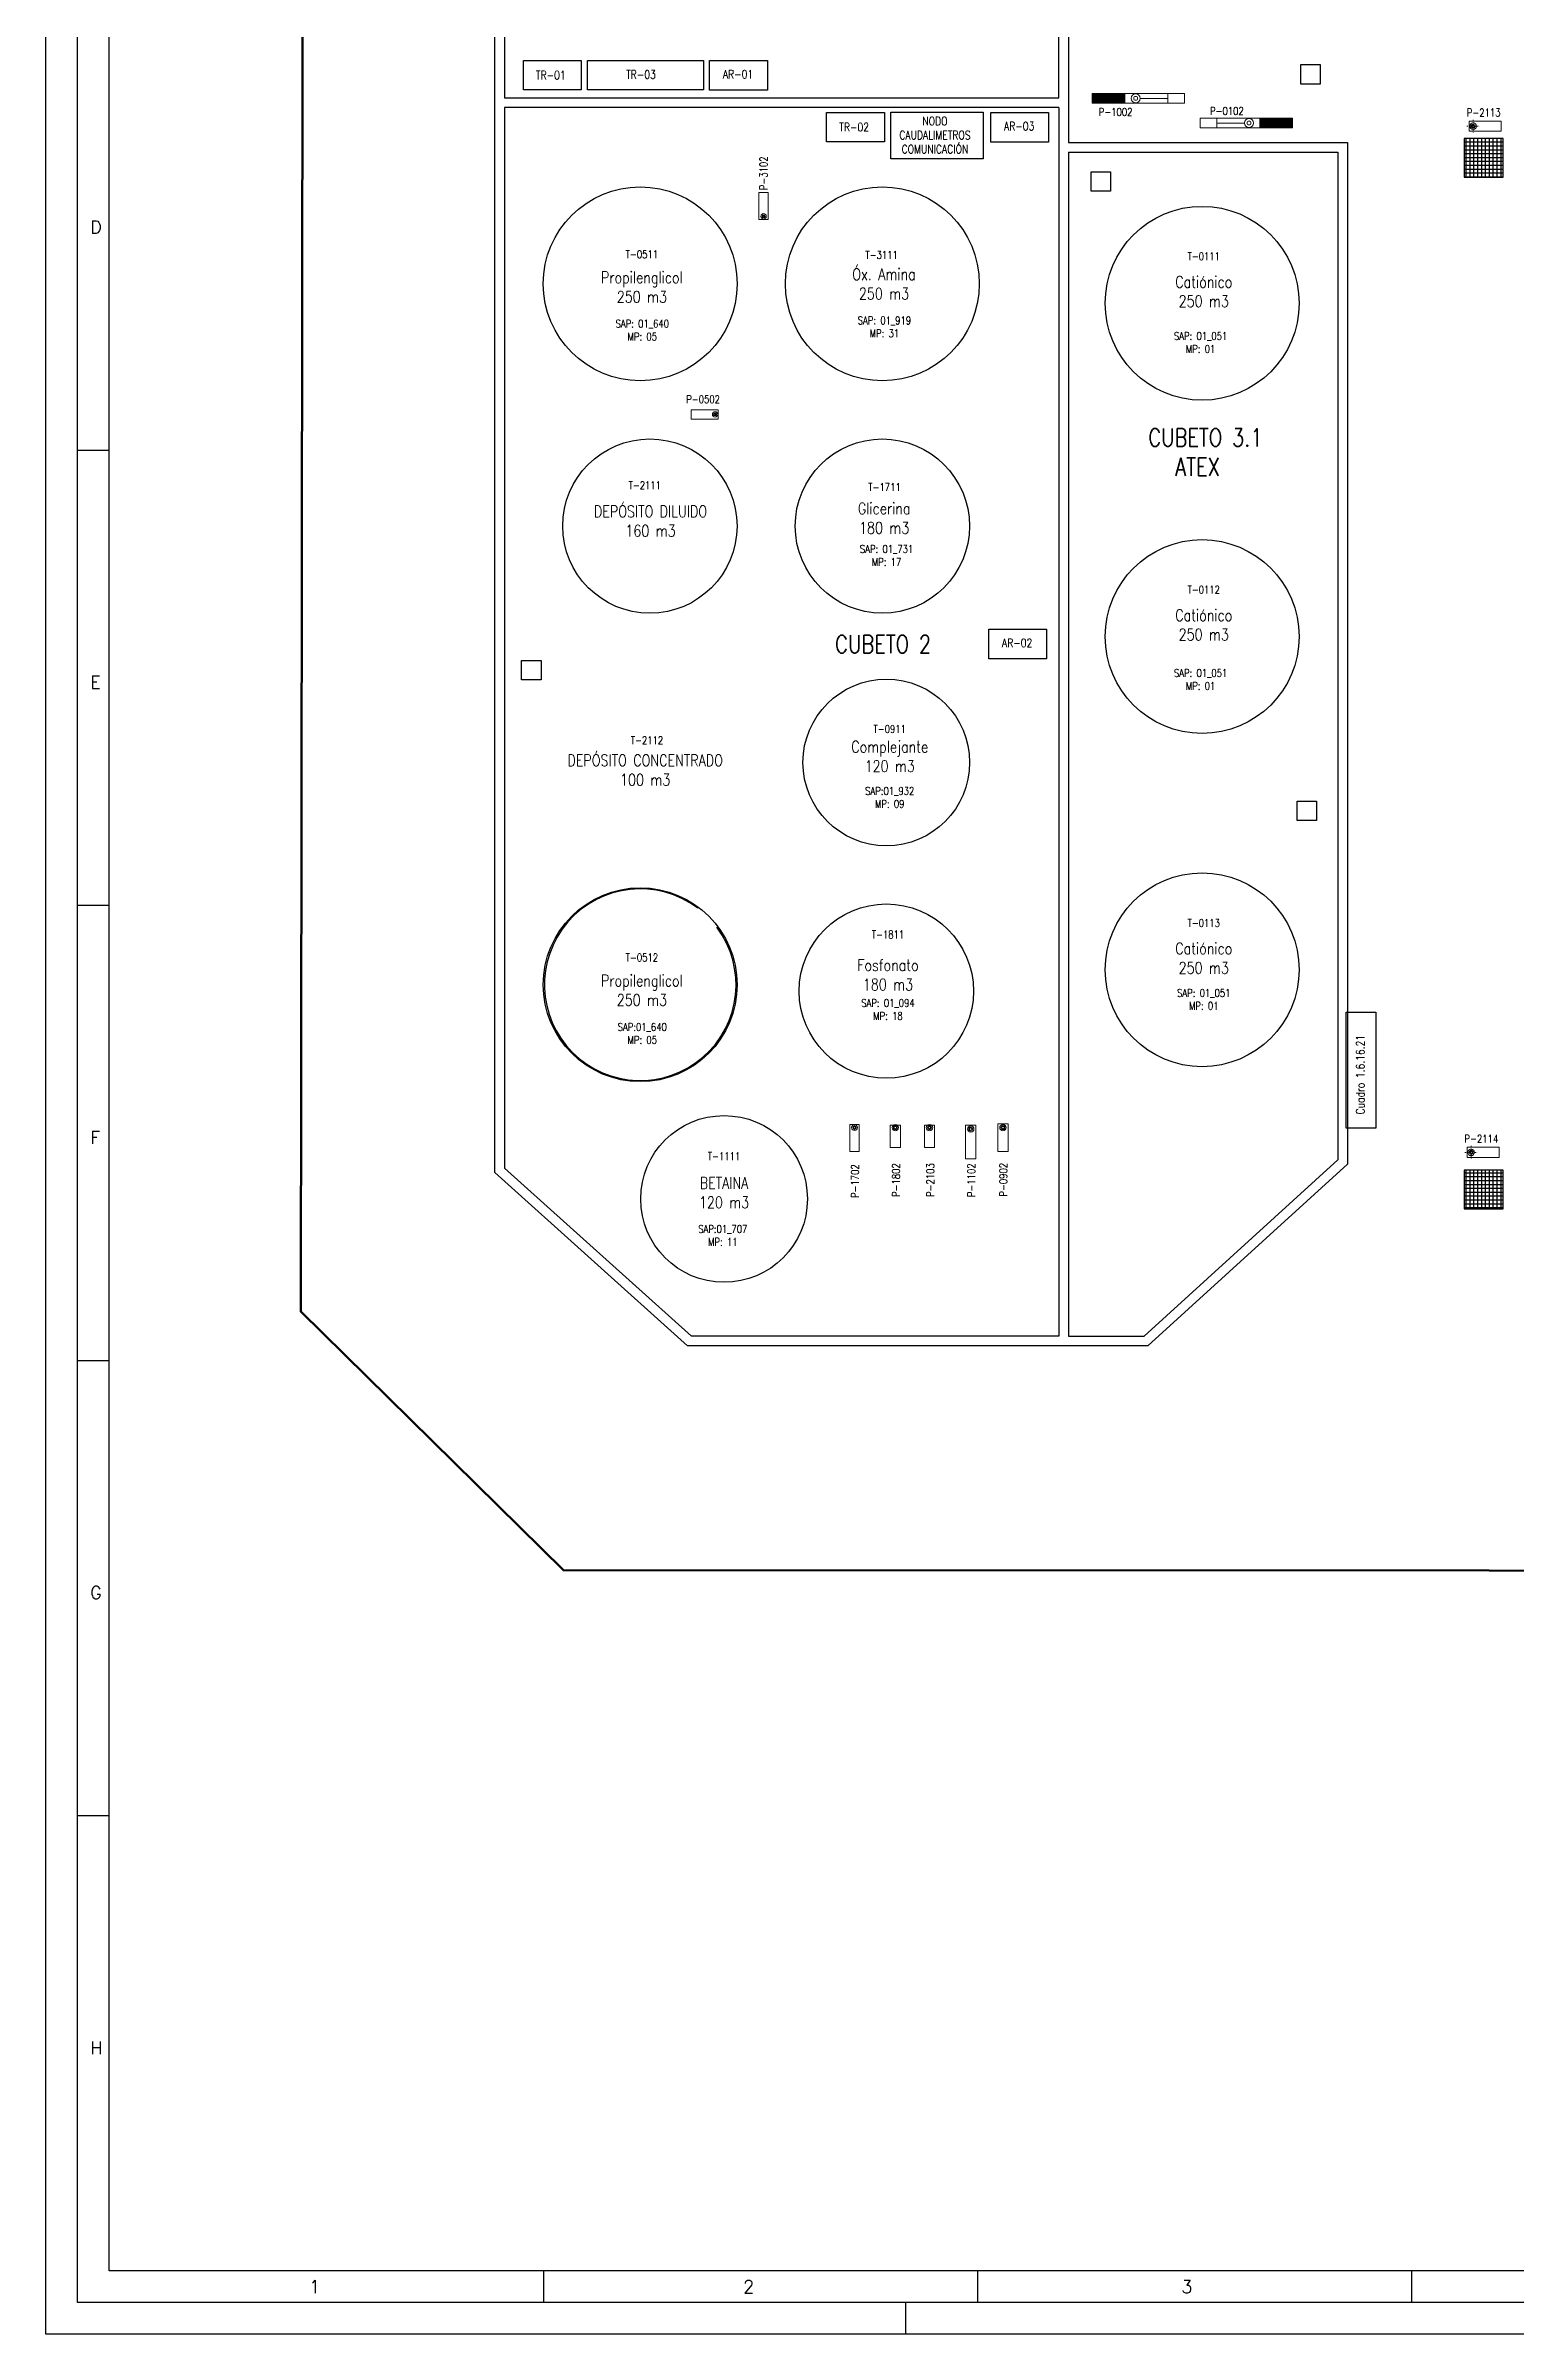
# Model space of a CAD drawing. Header units: millimetres. Extents: x 193743 to 194604, y 95927 to 96224.
# Drawn here: x 193743 to 193858.7, y 95927 to 96107.2 of the extents above; entities that cross this region are included whole.
import ezdxf
from ezdxf.enums import TextEntityAlignment as Align

# ---------------------------------------------------------------- set-up
doc = ezdxf.new("R2010")
doc.units = ezdxf.units.MM
doc.linetypes.add('TRAZO_Y_PUNTO', pattern=[25.4, 12.7, -6.35, 0, -6.35])
for name, color, linetype in [('07-BLANCO', 7, 'Continuous'), ('alcantarillas', 4, 'Continuous'), ('BASE-BORDILLO EVAPORADOR', 7, 'Continuous'), ('BASE-CUBETOS', 7, 'Continuous'), ('BASE-ESTACIONES DE SERVICIO', 7, 'Continuous'), ('BASE-TANQUES', 7, 'Continuous'), ('BASE-TANQUES TEXTO DETALLES', 7, 'Continuous'), ('BASE-TANQUES TEXTO DETALLES-2', 7, 'Continuous'), ('BASE-VALLADO', 7, 'Continuous'), ('FORMATO', 7, 'Continuous'), ('TANQ-TANQUE', 3, 'Continuous')]:
    doc.layers.add(name, color=color, linetype=linetype)
for name, color, linetype, lineweight in [('BASE-BOMBAS', 7, 'Continuous', 0), ('BASE-BOMBAS TEXTO', 7, 'Continuous', 0), ('BASE-TANQUES TEXTO', 7, 'Continuous', 0)]:
    doc.layers.add(name, color=color, linetype=linetype, lineweight=lineweight)
doc.styles.add('PY', font='ROMANS.shx')
doc.styles.add('PY1', font='ROMANS.shx', dxfattribs={"width": 0.8})
doc.styles.add('PY3', font='ROMANS.shx', dxfattribs={"width": 0.6})

# ---------------------------------------------------------------- blocks, each defined once
blk = doc.blocks.new('P-0101')
at = {"layer": 'BASE-BOMBAS'}
for p, q in [((114.3, 830), (-114.3, 830)), ((0, 114.3), (0, 830))]:
    blk.add_line(p, q, dxfattribs=at)
at = {"layer": 'BASE-BOMBAS', "color": 252}
for p, q in [((-125, -1122), (-125, -280)), ((-125, -300), (125, -300)), ((-125, -320), (125, -320)), ((-125, -340), (125, -340)), ((-125, -360), (125, -360)), ((-125, -380), (125, -380)), ((-125, -400), (125, -400)), ((-125, -420), (125, -420)), ((-125, -440), (125, -440)), ((-125, -460), (125, -460)), ((-125, -480), (125, -480)), ((-125, -500), (125, -500)), ((-125, -520), (125, -520)), ((-125, -540), (125, -540)), ((-125, -560), (125, -560)), ((-125, -580), (125, -580)), ((125, -280), (125, -1122)), ((-125, -600), (125, -600)), ((-125, -620), (125, -620)), ((-125, -640), (125, -640)), ((-125, -660), (125, -660)), ((-125, -680), (125, -680)), ((-125, -700), (125, -700)), ((-125, -720), (125, -720)), ((-125, -740), (125, -740)), ((-125, -760), (125, -760)), ((-125, -780), (125, -780)), ((-125, -800), (125, -800)), ((-125, -820), (125, -820)), ((-125, -840), (125, -840)), ((-125, -860), (125, -860)), ((-125, -880), (125, -880)), ((-125, -900), (125, -900)), ((-125, -920), (125, -920)), ((-125, -940), (125, -940)), ((-125, -960), (125, -960)), ((-125, -980), (125, -980)), ((-125, -1000), (125, -1000)), ((-125, -1020), (125, -1020)), ((-125, -1040), (125, -1040)), ((-125, -1060), (125, -1060)), ((-125, -1080), (125, -1080)), ((-125, -1100), (125, -1100)), ((-125, -1120), (125, -1120)), ((125, -1122), (-125, -1122))]:
    blk.add_line(p, q, dxfattribs=at)
at = {"layer": 'BASE-BOMBAS', "color": 252, "extrusion": (0, 0, -1), "flags": 128}
blk.add_lwpolyline([(-114.3, 830), (-125, 830), (-125, 1260), (125, 1260), (125, 830), (114.3, 830)], dxfattribs=at)
at = {"layer": 'BASE-BOMBAS', "extrusion": (0, 0, -1), "flags": 128}
blk.add_lwpolyline([(125, 830), (125, -280), (-125, -280), (-125, 830)], dxfattribs=at)
at = {"layer": 'BASE-BOMBAS'}
blk.add_circle((0, 0), 114.3, dxfattribs=at)
at = {"layer": 'BASE-BOMBAS', "extrusion": (0, 0, -1)}
blk.add_circle((0, 0), 50, dxfattribs=at)
blk = doc.blocks.new('5.20')
at = {"layer": 'BASE-BOMBAS'}
blk.add_lwpolyline([(-100, 132.5), (770, 132.5), (770, -132.5), (-100, -132.5)], close=True, dxfattribs=at)
for radius in [82.5, 51, 30.1]:
    blk.add_circle((0, 0), radius, dxfattribs=at)
blk = doc.blocks.new('4.16-7.5')
at = {"layer": 'BASE-BOMBAS'}
blk.add_lwpolyline([(120, 80), (120, -615), (-120, -615), (-120, 80)], close=True, dxfattribs=at)
for radius in [75, 44, 24.1]:
    blk.add_circle((0, 0), radius, dxfattribs=at)
blk = doc.blocks.new('3.12')
at = {"layer": 'BASE-BOMBAS'}
blk.add_lwpolyline([(-62, 132.5), (511, 132.5), (511, -132.5), (-62, -132.5)], close=True, dxfattribs=at)
for radius in [82.5, 51, 30.1]:
    blk.add_circle((0, 0), radius, dxfattribs=at)
blk = doc.blocks.new('ESTACION DE SERVICIO')
h = blk.add_hatch()
h.set_pattern_fill('_USER', color=252, scale=50, style=0, double=1, pattern_type=0)
h.set_pattern_definition([(0, (5490.053, -5950.287), (0, 50), []), (90, (5490.053, -5950.287), (-50, 3e-15), [])])
h.paths.add_polyline_path([(-500, -500), (0, -500), (0, 0), (-500, 0)])
blk.add_lwpolyline([(-500, -500), (0, -500), (0, 0), (-500, 0)], close=True)
at = {"style": 'PY3', "width": 0.6}
blk.add_attdef('ESTACION_DE_SERVICIO', text='', height=200, dxfattribs=at).set_placement((-240, -659), align=Align.MIDDLE_CENTER)
blk = doc.blocks.new('5.16')
at = {"layer": 'BASE-BOMBAS', "color": 252, "linetype": 'TRAZO_Y_PUNTO'}
for p, q in [((-166, 0), (166, 0)), ((0, -168), (0, 168))]:
    blk.add_line(p, q, dxfattribs=at)
at = {"layer": 'BASE-BOMBAS'}
blk.add_lwpolyline([(-100, 132), (725, 132), (725, -132), (-100, -132)], close=True, dxfattribs=at)
for radius in [82.5, 51, 30.1]:
    blk.add_circle((0, 0), radius, dxfattribs=at)
blk = doc.blocks.new('3.20')
at = {"layer": 'BASE-BOMBAS'}
blk.add_lwpolyline([(-80, -120), (615, -120), (615, 120), (-80, 120)], close=True, dxfattribs=at)
for radius in [70, 38, 21.2]:
    blk.add_circle((0, 0), radius, dxfattribs=at)
blk = doc.blocks.new('5.20-10')
at = {"layer": 'BASE-BOMBAS'}
blk.add_lwpolyline([(-132.5, 100), (132.5, 100), (132.5, -615), (-132.5, -615)], close=True, dxfattribs=at)
for radius in [82.5, 51, 30.1]:
    blk.add_circle((0, 0), radius, dxfattribs=at)
blk = doc.blocks.new('MARCO-A1')
at = {"layer": 'FORMATO', "color": 5}
for p, q in [((5, 297), (10, 297)), ((5, 225.25), (10, 225.25)), ((5, 153.5), (10, 153.5)), ((5, 81.75), (10, 81.75)), ((78.42, 10), (78.42, 5)), ((146.83, 10), (146.83, 5)), ((215.25, 10), (215.25, 5))]:
    blk.add_line(p, q, dxfattribs=at)
at = {"layer": 'FORMATO', "color": 1, "linetype": 'Continuous'}
blk.add_line((135.5, 5), (135.5, 0), dxfattribs=at)
at = {"layer": 'FORMATO', "color": 1}
blk.add_lwpolyline([(0, 594), (841, 594), (841, 0), (0, 0)], close=True, dxfattribs=at)
at = {"layer": 'FORMATO', "color": 5}
blk.add_lwpolyline([(5, 589), (836, 589), (836, 5), (5, 5)], close=True, dxfattribs=at)
at = {"layer": 'FORMATO', "color": 8, "linetype": 'Continuous'}
blk.add_lwpolyline([(10, 584), (831, 584), (831, 10), (10, 10)], close=True, dxfattribs=at)
at = {"layer": 'FORMATO', "color": 1, "style": 'PY'}
for s, p in [('D', (7, 331.17)), ('E', (7, 259.42)), ('F', (7, 187.67)), ('G', (7, 115.92)), ('H', (7, 44.17)), ('1', (41.52, 6.5)), ('2', (109.93, 6.5)), ('3', (178.99, 6.5))]:
    blk.add_text(s, height=2, dxfattribs=at).set_placement(p)

msp = doc.modelspace()

# ---------------------------------------------------------------- linework, layer by layer
at = {"ltscale": 3}
for points in [[(193780.59, 96106.04), (193785.15, 96106.04), (193785.15, 96103.71), (193780.59, 96103.71)], [(193785.65, 96106.04), (193794.77, 96106.04), (193794.77, 96103.71), (193785.65, 96103.71)], [(193795.25, 96106.04), (193799.81, 96106.04), (193799.81, 96103.7), (193795.25, 96103.7)], [(193804.46, 96101.95), (193809.02, 96101.95), (193809.02, 96099.62), (193804.46, 96099.62)], [(193809.52, 96101.96), (193816.78, 96101.96), (193816.78, 96098.3), (193809.52, 96098.3)], [(193817.38, 96101.95), (193821.94, 96101.95), (193821.94, 96099.61), (193817.38, 96099.61)], [(193817.22, 96061.26), (193821.78, 96061.26), (193821.78, 96058.93), (193817.22, 96058.93)], [(193845.35, 96021.98), (193845.35, 96031.11), (193847.69, 96031.11), (193847.69, 96021.98)]]:
    msp.add_lwpolyline(points, close=True, dxfattribs=at)
at = {"layer": '07-BLANCO', "color": 252}
msp.add_arc((193789.79, 96033.27, 0), 7.54, 53.146, 36.854, dxfattribs=at)
at = {"layer": 'alcantarillas', "ltscale": 3, "elevation": 0}
for points in [[(193841.79, 96105.71), (193843.32, 96105.71), (193843.32, 96104.18), (193841.79, 96104.18)], [(193825.28, 96097.26), (193826.81, 96097.26), (193826.81, 96095.74), (193825.28, 96095.74)], [(193780.45, 96058.8), (193781.98, 96058.8), (193781.98, 96057.28), (193780.45, 96057.28)], [(193841.49, 96047.73), (193843.01, 96047.73), (193843.01, 96046.21), (193841.49, 96046.21)]]:
    msp.add_lwpolyline(points, close=True, dxfattribs=at)
at = {"layer": 'BASE-BOMBAS', "color": 252, "elevation": 0}
msp.add_lwpolyline([(193838.57, 96100.73), (193835.18, 96100.73), (193835.18, 96101.49), (193838.57, 96101.49)], close=True, dxfattribs=at)
at = {"layer": 'BASE-BORDILLO EVAPORADOR', "color": 252}
for p, q in [((193779.11, 96037.19, 0), (193779.11, 96018.82, 0)), ((193778.35, 96018.48, 0), (193778.35, 96036.43, 0)), ((193793.52, 96004.85, 0), (193778.35, 96018.48, 0)), ((193793.82, 96005.61, 0), (193779.11, 96018.82, 0))]:
    msp.add_line(p, q, dxfattribs=at)
at = {"layer": 'BASE-CUBETOS', "color": 252}
for p, q in [((193822.74, 96103.09, 0), (193822.74, 96171.4, 0)), ((193778.35, 96036.43, 0), (193778.35, 96166.92, 0)), ((193779.11, 96166.56, 0), (193779.11, 96103.09, 0)), ((193823.5, 96109.65, 0), (193823.5, 96099.58, 0)), ((193779.11, 96103.09, 0), (193822.74, 96103.09, 0)), ((193779.11, 96102.33, 0), (193779.11, 96037.19, 0)), ((193822.74, 96102.33, 0), (193779.11, 96102.33, 0)), ((193823.5, 96099.58, 0), (193845.46, 96099.58, 0)), ((193823.5, 96098.82, 0), (193844.7, 96098.82, 0)), ((193844.7, 96098.82, 0), (193844.7, 96019.48, 0)), ((193845.46, 96099.58, 0), (193845.46, 96019.14, 0)), ((193845.46, 96019.14, 0), (193829.74, 96004.85, 0)), ((193829.74, 96004.85, 0), (193793.52, 96004.85, 0))]:
    msp.add_line(p, q, dxfattribs=at)
at = {"layer": 'BASE-CUBETOS', "color": 252, "elevation": 0, "flags": 128}
for points in [[(193822.74, 96102.33), (193822.74, 96005.61), (193793.82, 96005.61)], [(193823.5, 96098.82), (193823.5, 96005.61), (193829.45, 96005.61)], [(193844.7, 96019.48), (193829.45, 96005.61)]]:
    msp.add_lwpolyline(points, dxfattribs=at)
at = {"layer": 'BASE-TANQUES', "color": 252}
for centre, radius in [((193789.79, 96088.45, 0), 7.63), ((193808.85, 96088.45, 0), 7.63), ((193834.02, 96086.92, 0), 7.63), ((193790.55, 96069.38, 0), 6.86), ((193808.85, 96069.38, 0), 6.86), ((193834.02, 96060.68, 0), 7.63), ((193834.02, 96060.68, 0), 7.63), ((193809.16, 96050.77, 0), 6.56), ((193789.79, 96033.27, 0), 7.63), ((193834.02, 96034.45, 0), 7.63), ((193809.16, 96032.77, 0), 6.86)]:
    msp.add_circle(centre, radius, dxfattribs=at)
at = {"layer": 'BASE-VALLADO', "color": 252, "lineweight": 100, "elevation": 0, "flags": 128}
msp.add_lwpolyline([(193763.32, 96185.79), (193763.07, 96007.54), (193783.74, 95987.18), (193929.49, 95987.13), (193937.74, 95987.11), (193944.64, 95987.02), (193948.94, 95986.93), (193948.94, 95987.52), (193950.77, 95987.53), (193950.76, 95986.94), (193978.39, 95987.1), (193978.39, 95987.71), (193980.22, 95987.72), (193980.22, 95987.11), (194058.42, 95986.9)], dxfattribs=at)
at = {"layer": 'TANQ-TANQUE', "color": 252}
msp.add_circle((193796.39, 96016.41, 0), 6.56, dxfattribs=at)

# ---------------------------------------------------------------- block references
at = {"xscale": 0.499409123998651, "yscale": 0.499409123998651, "zscale": 0.499409123998651}
msp.add_blockref('MARCO-A1', (193743, 95927.03), dxfattribs=at)
at = {"layer": 'BASE-BOMBAS', "color": 252, "yscale": 0.00305071382962129, "zscale": 0.00305071382962129}
for name, p, xscale, rotation in [('P-0101', (193828.79, 96103.05, 0), 0.00305071382962129, 270), ('P-0101', (193837.71, 96101.11, 0), 0.00305071382962129, 90), ('5.16', (193855.35, 96100.86, 0), -0.00305071382962129, 180), ('3.20', (193795.68, 96078.17, 0), 0.00305071382962129, 180), ('3.12', (193809.87, 96022.02, 0), 0.00305071382962129, 270), ('3.12', (193812.56, 96022.02, 0), 0.00305071382962129, 270), ('5.20', (193815.81, 96021.91, 0), 0.00305071382962129, 270), ('5.16', (193855.2, 96020.07, 0), -0.00305071382962129, 180)]:
    msp.add_blockref(name, p, dxfattribs=dict(at, xscale=xscale, rotation=rotation))
at = {"layer": 'BASE-BOMBAS', "color": 8, "xscale": 0.00305071382962129, "yscale": 0.00305071382962129, "zscale": 0.00305071382962129, "rotation": 90}
msp.add_blockref('3.20', (193799.5, 96093.76, 0), dxfattribs=at)
at = {"layer": 'BASE-BOMBAS', "color": 252, "xscale": 0.00305071382962129, "yscale": 0.00305071382962129, "zscale": 0.00305071382962129}
for name, p in [('4.16-7.5', (193806.66, 96022.02, 0)), ('5.20-10', (193818.34, 96022.02, 0))]:
    msp.add_blockref(name, p, dxfattribs=at)
at = {"layer": 'BASE-ESTACIONES DE SERVICIO', "color": 252, "xscale": 0.00610142765924258, "yscale": 0.00610142765924258, "zscale": 0.00610142765924258}
for p in [(193857.71, 96099.89, 0), (193857.71, 96018.67, 0)]:
    msp.add_blockref('ESTACION DE SERVICIO', p, dxfattribs=at)

# ---------------------------------------------------------------- texts
at = {"layer": 'BASE-BOMBAS TEXTO', "color": 252, "style": 'PY1', "width": 0.8}
for s, p in [('P-1002', (193825.88, 96101.67)), ('P-0102', (193834.64, 96101.75, 0)), ('P-2113', (193854.85, 96101.63, 0)), ('P-0502', (193793.41, 96079.06, 0)), ('P-2114', (193854.67, 96020.84, 0))]:
    msp.add_text(s, height=0.61, dxfattribs=at).set_placement(p)
for s, p in [('P-3102', (193799.8, 96095.82, 0)), ('P-1802', (193810.23, 96016.56, 0)), ('P-2103', (193812.93, 96016.56, 0)), ('P-1102', (193816.16, 96016.55, 0)), ('P-0902', (193818.68, 96016.59, 0)), ('P-1702', (193807, 96016.48, 0))]:
    msp.add_text(s, height=0.61, rotation=90, dxfattribs=at).set_placement(p)
at = {"layer": 'BASE-TANQUES', "color": 252, "insert": (193790.6, 96070.99, 0), "char_height": 0.9152, "width": 16.9994, "attachment_point": 2, "style": 'PY1'}
msp.add_mtext('DEPÓSITO DILUIDO\\P160 m3', dxfattribs=at)
at = {"layer": 'BASE-TANQUES TEXTO', "color": 8, "style": 'PY1', "width": 0.8}
for s, p in [('T-0511', (193789.92, 96090.47, 0)), ('T-3111', (193808.79, 96090.42, 0))]:
    msp.add_text(s, height=0.61, dxfattribs=at).set_placement(p, align=Align.CENTER)
at = {"layer": 'BASE-TANQUES TEXTO', "color": 252, "style": 'PY1', "width": 0.8}
for s, p in [('T-0111', (193834.15, 96090.31, 0)), ('T-2111', (193790.15, 96072.28, 0)), ('T-1711', (193809.02, 96072.14, 0)), ('T-0112', (193834.15, 96064.07, 0)), ('T-0911', (193809.43, 96053.1, 0)), ('T-2112', (193790.32, 96052.21, 0)), ('T-1811', (193809.29, 96036.92, 0)), ('T-0113', (193834.15, 96037.83, 0)), ('T-0512', (193789.92, 96035.11, 0)), ('T-1111', (193796.39, 96019.47, 0))]:
    msp.add_text(s, height=0.61, dxfattribs=at).set_placement(p, align=Align.CENTER)
at = {"layer": 'BASE-TANQUES TEXTO', "color": 1, "style": 'PY1', "width": 0.8}
for s, p in [('CUBETO 3.1', (193834.28, 96075.65, 0)), ('ATEX', (193833.66, 96073.34, 0)), ('CUBETO 2', (193808.91, 96059.38, 0))]:
    msp.add_text(s, height=1.403, dxfattribs=at).set_placement(p, align=Align.CENTER)
at = {"layer": 'BASE-TANQUES TEXTO DETALLES', "width": 6.4736, "attachment_point": 2, "style": 'PY1'}
for s, insert, char_height in [('TR-01', (193782.75, 96105.21, 0), 0.662), ('TR-03', (193789.85, 96105.26, 0), 0.662), ('AR-01', (193797.49, 96105.28, 0), 0.662), ('TR-02', (193806.63, 96101.12, 0), 0.662), ('NODO CAUDALIMETROS COMUNICACIÓN', (193812.99, 96101.59, 0), 0.6621), ('AR-03', (193819.62, 96101.19, 0), 0.662), ('AR-02', (193819.46, 96060.51, 0), 0.662)]:
    msp.add_mtext(s, dxfattribs=dict(at, insert=insert, char_height=char_height))
at = {"layer": 'BASE-TANQUES TEXTO DETALLES', "color": 8, "width": 14.7901, "attachment_point": 2, "style": 'PY1'}
for s, insert, char_height in [('Propilenglicol\\P250 m3', (193789.92, 96089.41, 0), 0.9152), ('Óx. Amina\\P250 m3', (193808.98, 96089.66, 0), 0.915)]:
    msp.add_mtext(s, dxfattribs=dict(at, insert=insert, char_height=char_height))
at = {"layer": 'BASE-TANQUES TEXTO DETALLES', "color": 252, "attachment_point": 2, "style": 'PY1'}
for s, insert, char_height, width in [('Catiónico\\P250 m3', (193834.15, 96089.06, 0), 0.915, 8.9482), ('{\\C8;Glicerina\\C1;\\P}180 m3', (193808.99, 96071.22, 0), 0.9152, 11.4855), ('Catiónico\\P250 m3', (193834.15, 96062.82, 0), 0.915, 8.9482), ('DEPÓSITO CONCENTRADO\\P100 m3', (193790.18, 96051.39, 0), 0.9152, 16.9994), ('Complejante{\\C1; }\\P120 m3', (193809.43, 96052.46, 0), 0.9152, 12.9151), ('Catiónico\\P250 m3', (193834.15, 96036.58, 0), 0.915, 8.9482), ('Propilenglicol\\P250 m3', (193789.92, 96034.05, 0), 0.9152, 14.7901), ('Fosfonato\\P180 m3', (193809.29, 96035.27, 0), 0.915, 8.9482), ('{\\C8;BETAINA}\\P120 m3', (193796.39, 96018.12, 0), 0.9152, 8.9482)]:
    msp.add_mtext(s, dxfattribs=dict(at, insert=insert, char_height=char_height, width=width))
at = {"layer": 'BASE-TANQUES TEXTO DETALLES', "insert": (193846.14, 96026.19, 0), "char_height": 0.6621, "width": 6.4736, "attachment_point": 2, "rotation": 90, "style": 'PY1'}
msp.add_mtext('Cuadro 1.6.16.21', dxfattribs=at)
at = {"layer": 'BASE-TANQUES TEXTO DETALLES-2', "color": 252, "width": 9.1521, "attachment_point": 2, "style": 'PY1'}
for s, insert, char_height in [('SAP: 01_919\\PMP: 31', (193809.01, 96085.87, 0), 0.6101), ('SAP: 01_640\\PMP: 05', (193789.95, 96085.62, 0), 0.6101), ('SAP: 01_051\\PMP: 01', (193833.9, 96084.65, 0), 0.6101), ('SAP: 01_731\\PMP: 17', (193809.18, 96067.88, 0), 0.6101), ('SAP: 01_051\\PMP: 01', (193833.9, 96058.12, 0), 0.6101), ('SAP:01_932\\PMP: 09', (193809.43, 96048.83, 0), 0.61), ('SAP: 01_094\\PMP: 18', (193809.29, 96032.14, 0), 0.6101), ('SAP: 01_051\\PMP: 01', (193834.15, 96032.93, 0), 0.6101), ('SAP:01_640\\PMP: 05', (193789.95, 96030.25, 0), 0.61), ('SAP:01_707\\PMP: 11', (193796.29, 96014.35, 0), 0.61)]:
    msp.add_mtext(s, dxfattribs=dict(at, insert=insert, char_height=char_height))

doc.saveas('drawing.dxf')
